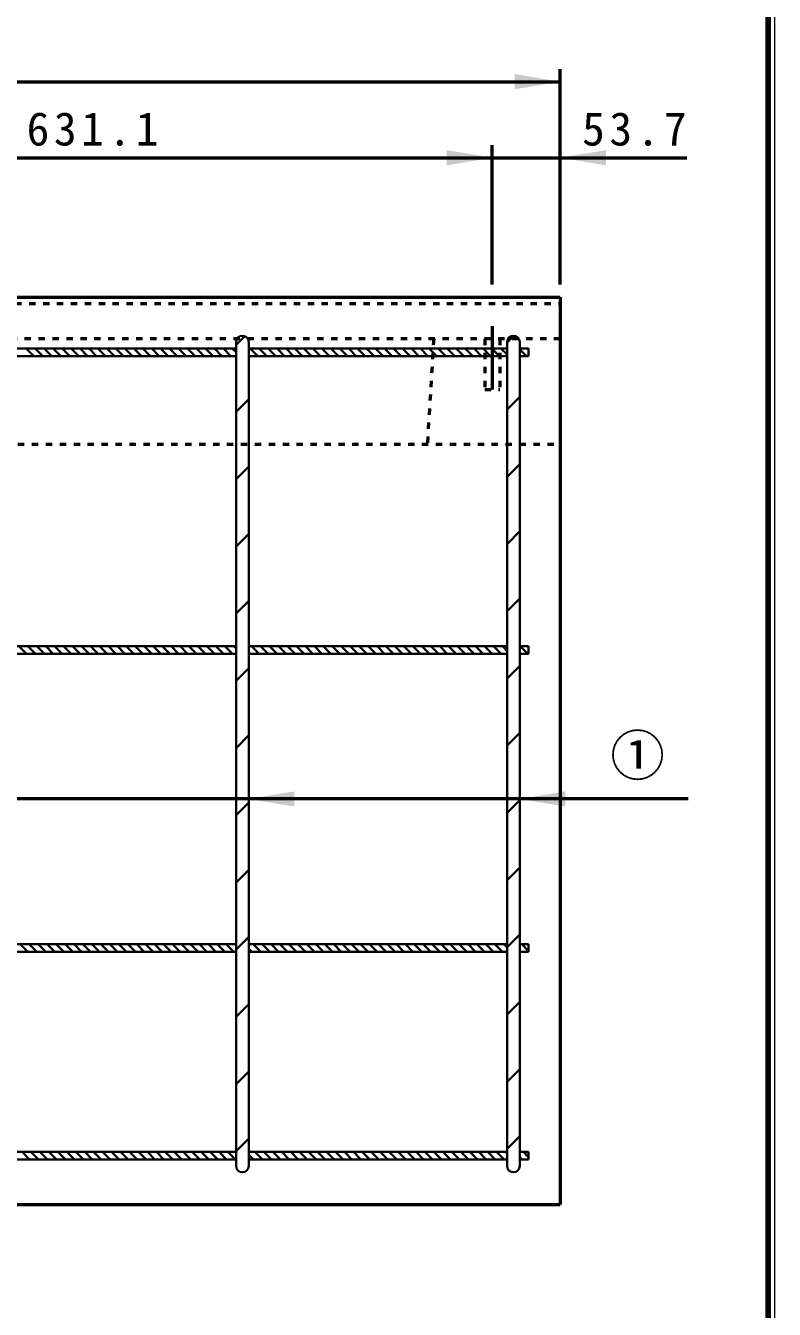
# Model space of a CAD drawing. Units: millimetres, scale not verified. Extents: x 100 to 4105, y 100 to 2870.
# Drawn here: x 3514 to 4105, y 806 to 1819 of the extents above; entities that cross this region are included whole.
import ezdxf
from ezdxf.enums import TextEntityAlignment as Align

# ---------------------------------------------------------------- set-up
doc = ezdxf.new("R2010")
doc.units = ezdxf.units.MM
doc.header["$LTSCALE"] = 5
doc.linetypes.add('USER1', pattern=[2.2, 1, -1.2])
doc.linetypes.add('USER2', pattern=[13.4, 10, -1.2, 1, -1.2])
doc.layers.add('V-nasSTD', color=7, linetype='Continuous', lineweight=50)
doc.styles.add('ＭＳ ゴシック', font='')
doc.styles.get('ＭＳ ゴシック').set_extended_font_data('MS Gothic')

msp = doc.modelspace()

# ---------------------------------------------------------------- hatches: boundary and pattern name
at = {"layer": 'V-nasSTD'}
for points in [[(3900, 1768.655), (3936, 1774.655), (3900, 1780.655)], [(3846.3, 1708.655), (3882.3, 1714.655), (3846.3, 1720.655)], [(3972, 1720.655), (3936, 1714.655), (3972, 1708.655)], [(3726, 1214.655), (3690, 1208.655), (3726, 1202.655)], [(3940, 1214.655), (3904, 1208.655), (3940, 1202.655)]]:
    msp.add_hatch(color=256, dxfattribs=at).paths.add_polyline_path(points)

# ---------------------------------------------------------------- linework, layer by layer
at = {"layer": 'V-nasSTD', "lineweight": 100}
msp.add_line((4100, 105), (4100, 2865), dxfattribs=at)
at = {"layer": 'V-nasSTD'}
for p, q in [((3936, 1614.655), (3936, 1784.655)), ((1936, 1774.655), (3936, 1774.655)), ((3882.3, 1614.655), (3882.3, 1724.655)), ((3251.2, 1714.655), (3882.3, 1714.655)), ((3882.3, 1714.655), (3936, 1714.655)), ((3936, 1714.655), (4036, 1714.655)), ((1936, 1604.655), (3936, 1604.655)), ((3936, 1604.655), (3936, 888.655)), ((4037, 1208.655), (3262, 1208.655)), ((1936, 888.655), (3936, 888.655))]:
    msp.add_line(p, q, dxfattribs=at)
at = {"layer": 'V-nasSTD', "linetype": 'USER1'}
for p, q in [((3197.5, 1599.655), (3936, 1599.655)), ((3936, 1571.655), (3197.5, 1571.655)), ((3836, 1571.655), (3831, 1488.655)), ((3876.3, 1571.655), (3876.3, 1531.655)), ((3888.3, 1571.655), (3888.3, 1531.655)), ((3876.3, 1531.655), (3888.3, 1531.655)), ((3188.75, 1488.655), (3936, 1488.655))]:
    msp.add_line(p, q, dxfattribs=at)
at = {"layer": 'V-nasSTD', "linetype": 'USER2'}
msp.add_line((3882.3, 1581.655), (3882.3, 1531.655), dxfattribs=at)
at = {"layer": 'V-nasSTD', "lineweight": 35}
for p, q in [((3680, 1567.082), (3686.755, 1573.837)), ((3894, 1568.95), (3899.201, 1574.151)), ((3476, 1564.155), (3680, 1564.155)), ((3514.333, 1564.155), (3520.333, 1558.155)), ((3521.404, 1564.155), (3527.404, 1558.155)), ((3528.475, 1564.155), (3534.475, 1558.155)), ((3535.546, 1564.155), (3541.546, 1558.155)), ((3542.617, 1564.155), (3548.617, 1558.155)), ((3549.688, 1564.155), (3555.688, 1558.155)), ((3556.759, 1564.155), (3562.759, 1558.155)), ((3563.83, 1564.155), (3569.83, 1558.155)), ((3570.901, 1564.155), (3576.901, 1558.155)), ((3577.972, 1564.155), (3583.972, 1558.155)), ((3585.044, 1564.155), (3591.044, 1558.155)), ((3592.115, 1564.155), (3598.115, 1558.155)), ((3599.186, 1564.155), (3605.186, 1558.155)), ((3606.257, 1564.155), (3612.257, 1558.155)), ((3613.328, 1564.155), (3619.328, 1558.155)), ((3620.399, 1564.155), (3626.399, 1558.155)), ((3627.47, 1564.155), (3633.47, 1558.155)), ((3634.541, 1564.155), (3640.541, 1558.155)), ((3641.612, 1564.155), (3647.612, 1558.155)), ((3648.683, 1564.155), (3654.683, 1558.155)), ((3655.754, 1564.155), (3661.754, 1558.155)), ((3662.825, 1564.155), (3668.825, 1558.155)), ((3669.896, 1564.155), (3675.896, 1558.155)), ((3676.967, 1564.155), (3680, 1561.122)), ((3680, 1569.155), (3680, 919.155)), ((3690, 1569.155), (3690, 919.155)), ((3690, 1564.155), (3894, 1564.155)), ((3691.11, 1564.155), (3697.11, 1558.155)), ((3698.181, 1564.155), (3704.181, 1558.155)), ((3705.252, 1564.155), (3711.252, 1558.155)), ((3712.323, 1564.155), (3718.323, 1558.155)), ((3719.394, 1564.155), (3725.394, 1558.155)), ((3726.465, 1564.155), (3732.465, 1558.155)), ((3733.536, 1564.155), (3739.536, 1558.155)), ((3740.607, 1564.155), (3746.607, 1558.155)), ((3747.678, 1564.155), (3753.678, 1558.155)), ((3754.749, 1564.155), (3760.749, 1558.155)), ((3761.82, 1564.155), (3767.82, 1558.155)), ((3768.891, 1564.155), (3774.891, 1558.155)), ((3775.962, 1564.155), (3781.962, 1558.155)), ((3783.033, 1564.155), (3789.033, 1558.155)), ((3790.105, 1564.155), (3796.105, 1558.155)), ((3797.176, 1564.155), (3803.176, 1558.155)), ((3804.247, 1564.155), (3810.247, 1558.155)), ((3811.318, 1564.155), (3817.318, 1558.155)), ((3818.389, 1564.155), (3824.389, 1558.155)), ((3825.46, 1564.155), (3831.46, 1558.155)), ((3832.531, 1564.155), (3838.531, 1558.155)), ((3835.096, 1564.155), (3876.3, 1564.155)), ((3839.602, 1564.155), (3845.602, 1558.155)), ((3846.673, 1564.155), (3852.673, 1558.155)), ((3853.744, 1564.155), (3859.744, 1558.155)), ((3860.815, 1564.155), (3866.815, 1558.155)), ((3867.886, 1564.155), (3873.886, 1558.155)), ((3874.957, 1564.155), (3880.957, 1558.155)), ((3876.3, 1564.155), (3882.3, 1564.155)), ((3882.028, 1564.155), (3888.028, 1558.155)), ((3882.3, 1564.155), (3888.3, 1564.155)), ((3888.3, 1564.155), (3894, 1564.155)), ((3889.099, 1564.155), (3894, 1559.254)), ((3894, 1569.155), (3894, 919.155)), ((3904, 1569.155), (3904, 919.155)), ((3904, 1569.155), (3904, 1564.155)), ((3904, 1569.155), (3904, 1564.155)), ((3904, 1564.155), (3911, 1564.155)), ((3904, 1563.396), (3909.242, 1558.155)), ((3910.313, 1564.155), (3911, 1563.467)), ((3911, 1564.155), (3911, 1558.155)), ((3476, 1558.155), (3680, 1558.155)), ((3690, 1558.155), (3894, 1558.155)), ((3876.3, 1558.155), (3834.735, 1558.155)), ((3882.3, 1558.155), (3876.3, 1558.155)), ((3888.3, 1558.155), (3882.3, 1558.155)), ((3894, 1558.155), (3888.3, 1558.155)), ((3904, 1558.155), (3911, 1558.155)), ((3680, 1514.049), (3690, 1524.049)), ((3894, 1515.917), (3904, 1525.917)), ((3680, 1461.016), (3690, 1471.016)), ((3894, 1462.884), (3904, 1472.884)), ((3894, 1409.851), (3904, 1419.851)), ((3680, 1407.983), (3690, 1417.983)), ((3680, 1354.95), (3690, 1364.95)), ((3894, 1356.818), (3904, 1366.818)), ((3476, 1329.155), (3680, 1329.155)), ((3508.414, 1329.155), (3514.414, 1323.155)), ((3515.485, 1329.155), (3521.485, 1323.155)), ((3522.556, 1329.155), (3528.556, 1323.155)), ((3529.627, 1329.155), (3535.627, 1323.155)), ((3536.698, 1329.155), (3542.698, 1323.155)), ((3543.769, 1329.155), (3549.769, 1323.155)), ((3550.84, 1329.155), (3556.84, 1323.155)), ((3557.912, 1329.155), (3563.912, 1323.155)), ((3564.983, 1329.155), (3570.983, 1323.155)), ((3572.054, 1329.155), (3578.054, 1323.155)), ((3579.125, 1329.155), (3585.125, 1323.155)), ((3586.196, 1329.155), (3592.196, 1323.155)), ((3593.267, 1329.155), (3599.267, 1323.155)), ((3600.338, 1329.155), (3606.338, 1323.155)), ((3607.409, 1329.155), (3613.409, 1323.155)), ((3614.48, 1329.155), (3620.48, 1323.155)), ((3621.551, 1329.155), (3627.551, 1323.155)), ((3628.622, 1329.155), (3634.622, 1323.155)), ((3635.693, 1329.155), (3641.693, 1323.155)), ((3642.764, 1329.155), (3648.764, 1323.155)), ((3649.835, 1329.155), (3655.835, 1323.155)), ((3656.906, 1329.155), (3662.906, 1323.155)), ((3663.978, 1329.155), (3669.978, 1323.155)), ((3671.049, 1329.155), (3677.049, 1323.155)), ((3678.12, 1329.155), (3680, 1327.274)), ((3690, 1329.155), (3894, 1329.155)), ((3692.262, 1329.155), (3698.262, 1323.155)), ((3699.333, 1329.155), (3705.333, 1323.155)), ((3706.404, 1329.155), (3712.404, 1323.155)), ((3713.475, 1329.155), (3719.475, 1323.155)), ((3720.546, 1329.155), (3726.546, 1323.155)), ((3727.617, 1329.155), (3733.617, 1323.155)), ((3734.688, 1329.155), (3740.688, 1323.155)), ((3741.759, 1329.155), (3747.759, 1323.155)), ((3748.83, 1329.155), (3754.83, 1323.155)), ((3755.901, 1329.155), (3761.901, 1323.155)), ((3762.972, 1329.155), (3768.972, 1323.155)), ((3770.044, 1329.155), (3776.044, 1323.155)), ((3777.115, 1329.155), (3783.115, 1323.155)), ((3784.186, 1329.155), (3790.186, 1323.155)), ((3791.257, 1329.155), (3797.257, 1323.155)), ((3798.328, 1329.155), (3804.328, 1323.155)), ((3805.399, 1329.155), (3811.399, 1323.155)), ((3812.47, 1329.155), (3818.47, 1323.155)), ((3819.541, 1329.155), (3825.541, 1323.155)), ((3826.612, 1329.155), (3832.612, 1323.155)), ((3833.683, 1329.155), (3839.683, 1323.155)), ((3840.754, 1329.155), (3846.754, 1323.155)), ((3847.825, 1329.155), (3853.825, 1323.155)), ((3854.896, 1329.155), (3860.896, 1323.155)), ((3861.967, 1329.155), (3867.967, 1323.155)), ((3869.038, 1329.155), (3875.038, 1323.155)), ((3876.11, 1329.155), (3882.11, 1323.155)), ((3883.181, 1329.155), (3889.181, 1323.155)), ((3890.252, 1329.155), (3894, 1325.406)), ((3904, 1329.155), (3911, 1329.155)), ((3904.394, 1329.155), (3910.394, 1323.155)), ((3911, 1329.155), (3911, 1323.155)), ((3476, 1323.155), (3680, 1323.155)), ((3690, 1324.345), (3691.191, 1323.155)), ((3690, 1323.155), (3894, 1323.155)), ((3904, 1323.155), (3911, 1323.155)), ((3911, 1323.155), (3911, 1326.155)), ((3680, 1301.917), (3690, 1311.917)), ((3894, 1303.785), (3904, 1313.785)), ((3680, 1248.884), (3690, 1258.884)), ((3894, 1250.752), (3904, 1260.752)), ((3680, 1195.851), (3690, 1205.851)), ((3894, 1197.719), (3904, 1207.719)), ((3894, 1144.686), (3904, 1154.686)), ((3680, 1142.818), (3690, 1152.818)), ((3476, 1094.155), (3680, 1094.155)), ((3509.566, 1094.155), (3515.566, 1088.155)), ((3516.637, 1094.155), (3522.637, 1088.155)), ((3523.708, 1094.155), (3529.708, 1088.155)), ((3530.779, 1094.155), (3536.779, 1088.155)), ((3537.851, 1094.155), (3543.851, 1088.155)), ((3544.922, 1094.155), (3550.922, 1088.155)), ((3551.993, 1094.155), (3557.993, 1088.155)), ((3559.064, 1094.155), (3565.064, 1088.155)), ((3566.135, 1094.155), (3572.135, 1088.155)), ((3573.206, 1094.155), (3579.206, 1088.155)), ((3580.277, 1094.155), (3586.277, 1088.155)), ((3587.348, 1094.155), (3593.348, 1088.155)), ((3594.419, 1094.155), (3600.419, 1088.155)), ((3601.49, 1094.155), (3607.49, 1088.155)), ((3608.561, 1094.155), (3614.561, 1088.155)), ((3615.632, 1094.155), (3621.632, 1088.155)), ((3622.703, 1094.155), (3628.703, 1088.155)), ((3629.774, 1094.155), (3635.774, 1088.155)), ((3636.845, 1094.155), (3642.845, 1088.155)), ((3643.917, 1094.155), (3649.917, 1088.155)), ((3650.988, 1094.155), (3656.988, 1088.155)), ((3658.059, 1094.155), (3664.059, 1088.155)), ((3665.13, 1094.155), (3671.13, 1088.155)), ((3672.201, 1094.155), (3678.201, 1088.155)), ((3679.272, 1094.155), (3680, 1093.426)), ((3680, 1089.785), (3690, 1099.785)), ((3690, 1094.155), (3894, 1094.155)), ((3693.414, 1094.155), (3699.414, 1088.155)), ((3700.485, 1094.155), (3706.485, 1088.155)), ((3707.556, 1094.155), (3713.556, 1088.155)), ((3714.627, 1094.155), (3720.627, 1088.155)), ((3721.698, 1094.155), (3727.698, 1088.155)), ((3728.769, 1094.155), (3734.769, 1088.155)), ((3735.84, 1094.155), (3741.84, 1088.155)), ((3742.912, 1094.155), (3748.912, 1088.155)), ((3749.983, 1094.155), (3755.983, 1088.155)), ((3757.054, 1094.155), (3763.054, 1088.155)), ((3764.125, 1094.155), (3770.125, 1088.155)), ((3771.196, 1094.155), (3777.196, 1088.155)), ((3778.267, 1094.155), (3784.267, 1088.155)), ((3785.338, 1094.155), (3791.338, 1088.155)), ((3792.409, 1094.155), (3798.409, 1088.155)), ((3799.48, 1094.155), (3805.48, 1088.155)), ((3806.551, 1094.155), (3812.551, 1088.155)), ((3813.622, 1094.155), (3819.622, 1088.155)), ((3820.693, 1094.155), (3826.693, 1088.155)), ((3827.764, 1094.155), (3833.764, 1088.155)), ((3834.835, 1094.155), (3840.835, 1088.155)), ((3841.906, 1094.155), (3847.906, 1088.155)), ((3848.978, 1094.155), (3854.978, 1088.155)), ((3856.049, 1094.155), (3862.049, 1088.155)), ((3863.12, 1094.155), (3869.12, 1088.155)), ((3870.191, 1094.155), (3876.191, 1088.155)), ((3877.262, 1094.155), (3883.262, 1088.155)), ((3884.333, 1094.155), (3890.333, 1088.155)), ((3891.404, 1094.155), (3894, 1091.559)), ((3894, 1091.653), (3904, 1101.653)), ((3904, 1094.155), (3911, 1094.155)), ((3905.546, 1094.155), (3911, 1088.701)), ((3911, 1094.155), (3911, 1088.155)), ((3476, 1088.155), (3680, 1088.155)), ((3690, 1090.498), (3692.343, 1088.155)), ((3690, 1088.155), (3894, 1088.155)), ((3904, 1088.63), (3904.475, 1088.155)), ((3904, 1088.155), (3911, 1088.155)), ((3680, 1036.752), (3690, 1046.752)), ((3894, 1038.62), (3904, 1048.62)), ((3680, 983.719), (3690, 993.719)), ((3894, 985.587), (3904, 995.587)), ((3894, 932.554), (3904, 942.554)), ((3680, 930.686), (3690, 940.686)), ((3476, 930.155), (3680, 930.155)), ((3476, 924.155), (3680, 924.155)), ((3510.932, 930.155), (3516.932, 924.155)), ((3518.003, 930.155), (3524.003, 924.155)), ((3525.074, 930.155), (3531.074, 924.155)), ((3532.145, 930.155), (3538.145, 924.155)), ((3539.216, 930.155), (3545.216, 924.155)), ((3546.287, 930.155), (3552.287, 924.155)), ((3553.358, 930.155), (3559.358, 924.155)), ((3560.429, 930.155), (3566.429, 924.155)), ((3567.5, 930.155), (3573.5, 924.155)), ((3574.571, 930.155), (3580.571, 924.155)), ((3581.642, 930.155), (3587.642, 924.155)), ((3588.713, 930.155), (3594.713, 924.155)), ((3595.785, 930.155), (3601.785, 924.155)), ((3602.856, 930.155), (3608.856, 924.155)), ((3609.927, 930.155), (3615.927, 924.155)), ((3616.998, 930.155), (3622.998, 924.155)), ((3624.069, 930.155), (3630.069, 924.155)), ((3631.14, 930.155), (3637.14, 924.155)), ((3638.211, 930.155), (3644.211, 924.155)), ((3645.282, 930.155), (3651.282, 924.155)), ((3652.353, 930.155), (3658.353, 924.155)), ((3659.424, 930.155), (3665.424, 924.155)), ((3666.495, 930.155), (3672.495, 924.155)), ((3673.566, 930.155), (3679.566, 924.155)), ((3690, 930.155), (3894, 930.155)), ((3690, 927.863), (3693.708, 924.155)), ((3690, 924.155), (3894, 924.155)), ((3694.779, 930.155), (3700.779, 924.155)), ((3701.851, 930.155), (3707.851, 924.155)), ((3708.922, 930.155), (3714.922, 924.155)), ((3715.993, 930.155), (3721.993, 924.155)), ((3723.064, 930.155), (3729.064, 924.155)), ((3730.135, 930.155), (3736.135, 924.155)), ((3737.206, 930.155), (3743.206, 924.155)), ((3744.277, 930.155), (3750.277, 924.155)), ((3751.348, 930.155), (3757.348, 924.155)), ((3758.419, 930.155), (3764.419, 924.155)), ((3765.49, 930.155), (3771.49, 924.155)), ((3772.561, 930.155), (3778.561, 924.155)), ((3779.632, 930.155), (3785.632, 924.155)), ((3786.703, 930.155), (3792.703, 924.155)), ((3793.774, 930.155), (3799.774, 924.155)), ((3800.845, 930.155), (3806.845, 924.155)), ((3807.917, 930.155), (3813.917, 924.155)), ((3814.988, 930.155), (3820.988, 924.155)), ((3822.059, 930.155), (3828.059, 924.155)), ((3829.13, 930.155), (3835.13, 924.155)), ((3836.201, 930.155), (3842.201, 924.155)), ((3843.272, 930.155), (3849.272, 924.155)), ((3850.343, 930.155), (3856.343, 924.155)), ((3857.414, 930.155), (3863.414, 924.155)), ((3864.485, 930.155), (3870.485, 924.155)), ((3871.556, 930.155), (3877.556, 924.155)), ((3878.627, 930.155), (3884.627, 924.155)), ((3885.698, 930.155), (3891.698, 924.155)), ((3892.769, 930.155), (3894, 928.924)), ((3904, 930.155), (3911, 930.155)), ((3904, 925.995), (3905.84, 924.155)), ((3904, 924.155), (3911, 924.155)), ((3906.912, 930.155), (3911, 926.066)), ((3911, 930.155), (3911, 924.155))]:
    msp.add_line(p, q, dxfattribs=at)
at = {"layer": 'V-nasSTD', "lineweight": 13}
msp.add_lwpolyline([(100, 100), (100, 2870), (4105, 2870), (4105, 100)], close=True, dxfattribs=at)
at = {"layer": 'V-nasSTD', "lineweight": 35}
for centre, start, end in [((3685, 1569.155), 0, 180), ((3899, 1569.155), 0, 180), ((3685, 919.155), 180, 0), ((3899, 919.155), 180, 0)]:
    msp.add_arc(centre, 5, start, end, dxfattribs=at)

# ---------------------------------------------------------------- texts
at = {"layer": 'V-nasSTD', "style": 'ＭＳ ゴシック'}
msp.add_text('①', height=31.67, dxfattribs=at).set_placement((3975.4, 1258.855), align=Align.TOP_LEFT)
at = {"layer": 'V-nasSTD', "char_height": 26.39, "attachment_point": 1, "style": 'ＭＳ ゴシック'}
for s, insert in [('\\T1.2;631.1', (3514.55, 1750.655)), ('\\T1.2;53.7', (3953.2, 1750.655))]:
    msp.add_mtext(s, dxfattribs=dict(at, insert=insert))

doc.saveas('drawing.dxf')
